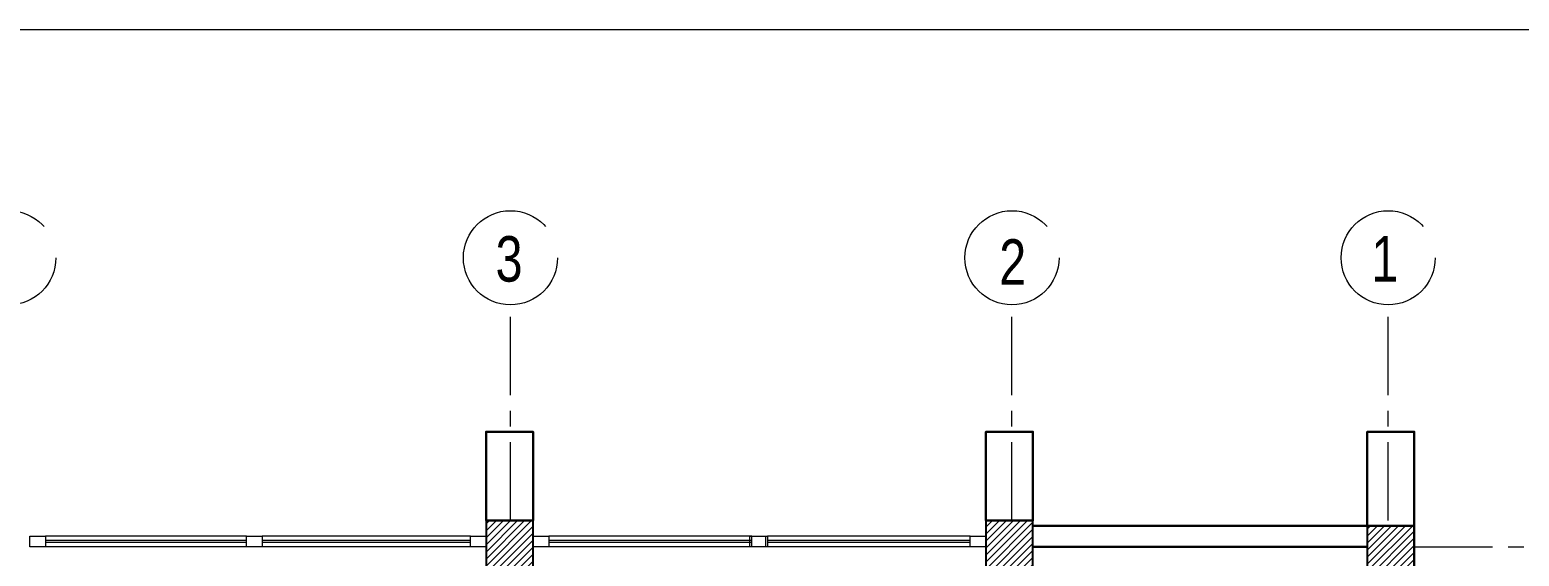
# Model space of a CAD drawing. Extents: x 990 to 1091, y 469 to 823.
# Drawn here: x 1043.11 to 1057.37, y 691.03 to 696.07 of the extents above; entities that cross this region are included whole.
import ezdxf

# ---------------------------------------------------------------- set-up
doc = ezdxf.new("R2010")
doc.units = 0
doc.header["$MEASUREMENT"] = 0
doc.linetypes.add('CENTERX2', pattern=[4, 2.5, -0.5, 0.5, -0.5])
for name, color, linetype, lineweight in [('axis', 252, 'CENTERX2', 5), ('Column', 252, 'CONTINUOUS', 25), ('elev', 252, 'CONTINUOUS', 9), ('hatch', 252, 'CONTINUOUS', 9), ('txt in circle', 252, 'CONTINUOUS', 13), ('UG-BORDER', 20, 'CONTINUOUS', 80), ('Wall', 252, 'CONTINUOUS', 30), ('WINDOW', 252, 'CONTINUOUS', 5)]:
    doc.layers.add(name, color=color, linetype=linetype, lineweight=lineweight)
doc.styles.add('SOSA2', font='SOSA.shx', dxfattribs={"width": 0.8})

# ---------------------------------------------------------------- blocks, each defined once
blk = doc.blocks.new('A$C11ED6BD5')
at = {"layer": 'axis', "color": 0, "ltscale": 0.3}
for p, q in [((-8.65, 22.2), (-8.65, 24.264)), ((-3.85, 22.2), (-3.85, 24.264)), ((-0.25, 22.2), (-0.25, 24.264)), ((0, 21.95), (3.222, 21.95))]:
    blk.add_line(p, q, dxfattribs=at)
at = {"layer": 'axis', "color": 0}
for centre in [(-13.45, 24.714), (-8.65, 24.714), (-3.85, 24.714), (-0.25, 24.714)]:
    blk.add_circle(centre, 0.45, dxfattribs=at)
at = {"layer": 'txt in circle', "color": 0, "ltscale": 0.01, "char_height": 0.435, "attachment_point": 5, "style": 'SOSA2'}
for s, insert in [('3', (-8.663, 24.7)), ('2', (-3.843, 24.673)), ('1', (-0.282, 24.704))]:
    blk.add_mtext(s, dxfattribs=dict(at, insert=insert))

msp = doc.modelspace()

# ---------------------------------------------------------------- hatches: boundary and pattern name
at = {"layer": 'hatch'}
h = msp.add_hatch(dxfattribs=at)
h.set_pattern_fill('ANSI31', color=256, scale=0.015, style=0)
h.set_pattern_definition([(45, (1239.6874, 352.9489), (-0.0336759605, 0.0336759605), [])])
h.paths.add_polyline_path([(1047.48, 690.271), (1047.93, 690.271), (1047.93, 691.371), (1047.48, 691.371)])
h = msp.add_hatch(dxfattribs=at)
h.set_pattern_fill('ANSI31', color=256, scale=0.015, style=0)
h.set_pattern_definition([(45, (1234.8701, 352.948933), (-0.0336759605, 0.0336759605), [])])
h.paths.add_polyline_path([(1052.263, 690.271), (1052.713, 690.271), (1052.713, 691.371), (1052.263, 691.371)])
h = msp.add_hatch(dxfattribs=at)
h.set_pattern_fill('ANSI31', color=256, scale=0.015, style=0)
h.set_pattern_definition([(45, (1248.12009, 352.8989), (-0.0336759605, 0.0336759605), [])])
h.paths.add_polyline_path([(1055.913, 690.521), (1056.363, 690.521), (1056.363, 691.321), (1055.913, 691.321)])

# ---------------------------------------------------------------- linework, layer by layer
at = {"layer": 'Column'}
for points in [[(1047.48, 690.271), (1047.93, 690.271), (1047.93, 691.371), (1047.48, 691.371)], [(1052.263, 690.271), (1052.713, 690.271), (1052.713, 691.371), (1052.263, 691.371)], [(1055.913, 690.521), (1056.363, 690.521), (1056.363, 691.321), (1055.913, 691.321)]]:
    msp.add_lwpolyline(points, close=True, dxfattribs=at)
at = {"layer": 'elev', "linetype": 'Continuous'}
for points in [[(1043.113, 691.221), (1043.263, 691.221), (1043.263, 691.121), (1043.113, 691.121)], [(1043.113, 691.221), (1043.263, 691.221), (1043.263, 691.121), (1043.113, 691.121)], [(1043.113, 691.221), (1043.263, 691.221), (1043.263, 691.121), (1043.113, 691.121)], [(1043.113, 691.221), (1043.263, 691.221), (1043.263, 691.121), (1043.113, 691.121)], [(1043.113, 691.221), (1043.263, 691.221), (1043.263, 691.121), (1043.113, 691.121)], [(1045.188, 691.221), (1045.338, 691.221), (1045.338, 691.121), (1045.188, 691.121)], [(1045.188, 691.221), (1045.338, 691.221), (1045.338, 691.121), (1045.188, 691.121)], [(1045.338, 691.121), (1045.188, 691.121), (1045.188, 691.221), (1045.338, 691.221)], [(1045.188, 691.221), (1045.338, 691.221), (1045.338, 691.121), (1045.188, 691.121)], [(1045.188, 691.221), (1045.338, 691.221), (1045.338, 691.121), (1045.188, 691.121)], [(1045.188, 691.221), (1045.338, 691.221), (1045.338, 691.121), (1045.188, 691.121)], [(1047.33, 691.221), (1047.48, 691.221), (1047.48, 691.121), (1047.33, 691.121)], [(1047.33, 691.221), (1047.48, 691.221), (1047.48, 691.121), (1047.33, 691.121)], [(1047.33, 691.221), (1047.48, 691.221), (1047.48, 691.121), (1047.33, 691.121)], [(1047.33, 691.221), (1047.48, 691.221), (1047.48, 691.121), (1047.33, 691.121)], [(1047.33, 691.221), (1047.48, 691.221), (1047.48, 691.121), (1047.33, 691.121)], [(1047.93, 691.221), (1048.08, 691.221), (1048.08, 691.121), (1047.93, 691.121)], [(1047.93, 691.221), (1048.08, 691.221), (1048.08, 691.121), (1047.93, 691.121)], [(1047.93, 691.221), (1048.08, 691.221), (1048.08, 691.121), (1047.93, 691.121)], [(1047.93, 691.221), (1048.08, 691.221), (1048.08, 691.121), (1047.93, 691.121)], [(1047.93, 691.221), (1048.08, 691.221), (1048.08, 691.121), (1047.93, 691.121)], [(1050.155, 691.121), (1050.005, 691.121), (1050.005, 691.221), (1050.155, 691.221)], [(1050.022, 691.221), (1050.172, 691.221), (1050.172, 691.121), (1050.022, 691.121)], [(1050.022, 691.221), (1050.172, 691.221), (1050.172, 691.121), (1050.022, 691.121)], [(1050.022, 691.221), (1050.172, 691.221), (1050.172, 691.121), (1050.022, 691.121)], [(1050.022, 691.221), (1050.172, 691.221), (1050.172, 691.121), (1050.022, 691.121)], [(1050.022, 691.221), (1050.172, 691.221), (1050.172, 691.121), (1050.022, 691.121)], [(1052.113, 691.221), (1052.263, 691.221), (1052.263, 691.121), (1052.113, 691.121)], [(1052.113, 691.221), (1052.263, 691.221), (1052.263, 691.121), (1052.113, 691.121)], [(1052.113, 691.221), (1052.263, 691.221), (1052.263, 691.121), (1052.113, 691.121)], [(1052.113, 691.221), (1052.263, 691.221), (1052.263, 691.121), (1052.113, 691.121)], [(1052.113, 691.221), (1052.263, 691.221), (1052.263, 691.121), (1052.113, 691.121)]]:
    msp.add_lwpolyline(points, close=True, dxfattribs=at)
at = {"layer": 'UG-BORDER', "color": 14, "lineweight": 20}
msp.add_line((1069.395, 696.065), (990.383, 696.065), dxfattribs=at)
at = {"layer": 'Wall', "linetype": 'Continuous'}
for p, q in [((1052.713, 691.321), (1055.913, 691.321)), ((1052.713, 691.121), (1055.913, 691.121))]:
    msp.add_line(p, q, dxfattribs=at)
at = {"layer": 'Wall'}
msp.add_line((1056.363, 691.321), (1056.363, 688.121), dxfattribs=at)
at = {"layer": 'Wall', "linetype": 'Continuous'}
for points in [[(1047.48, 691.371), (1047.93, 691.371), (1047.93, 692.221), (1047.48, 692.221)], [(1052.263, 691.371), (1052.713, 691.371), (1052.713, 692.221), (1052.263, 692.221)], [(1055.913, 691.321), (1056.363, 691.321), (1056.363, 692.221), (1055.913, 692.221)]]:
    msp.add_lwpolyline(points, close=True, dxfattribs=at)
at = {"layer": 'WINDOW', "linetype": 'Continuous'}
for p, q in [((1045.188, 691.221), (1043.263, 691.221)), ((1047.33, 691.221), (1045.338, 691.221)), ((1050.022, 691.221), (1048.08, 691.221)), ((1052.113, 691.221), (1050.172, 691.221)), ((1045.188, 691.181), (1043.263, 691.181)), ((1045.188, 691.161), (1043.263, 691.161)), ((1045.188, 691.121), (1043.263, 691.121)), ((1047.33, 691.181), (1045.338, 691.181)), ((1047.33, 691.161), (1045.338, 691.161)), ((1047.33, 691.121), (1045.338, 691.121)), ((1050.022, 691.181), (1048.08, 691.181)), ((1050.022, 691.161), (1048.08, 691.161)), ((1050.022, 691.121), (1048.08, 691.121)), ((1052.113, 691.181), (1050.172, 691.181)), ((1052.113, 691.161), (1050.172, 691.161)), ((1052.113, 691.121), (1050.172, 691.121))]:
    msp.add_line(p, q, dxfattribs=at)

# ---------------------------------------------------------------- block references
at = {"layer": 'axis'}
msp.add_blockref('A$C11ED6BD5', (1056.363, 669.171), dxfattribs=at)

doc.saveas('drawing.dxf')
